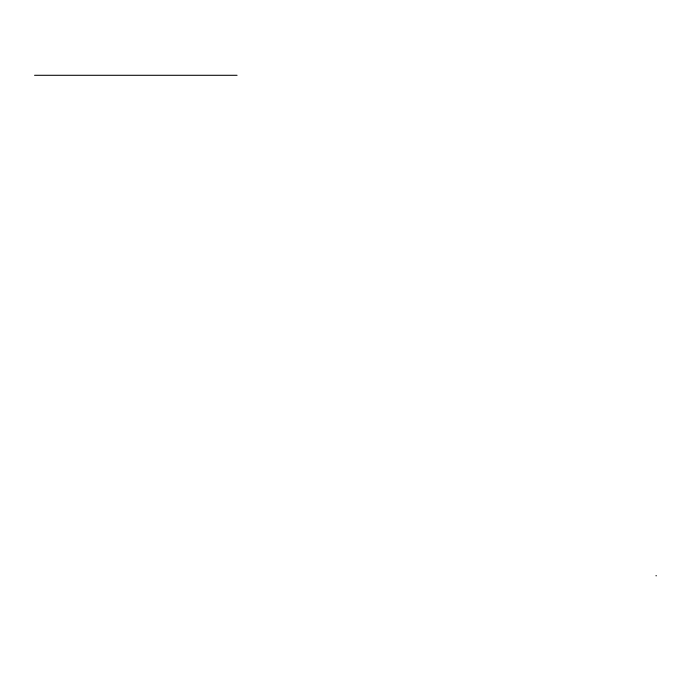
<?xml version="1.0" encoding="UTF-8"?>
<svg xmlns="http://www.w3.org/2000/svg" width="691" height="691" viewBox="0 0 691 691"><rect width="100%" height="100%" fill="white"/><g stroke="black" fill="none" stroke-linecap="round" stroke-linejoin="round"><path stroke-width="1.04" d="M34.55 75.293L237.065 75.293M655.906 575.758L656.45 575.758"/></g></svg>
